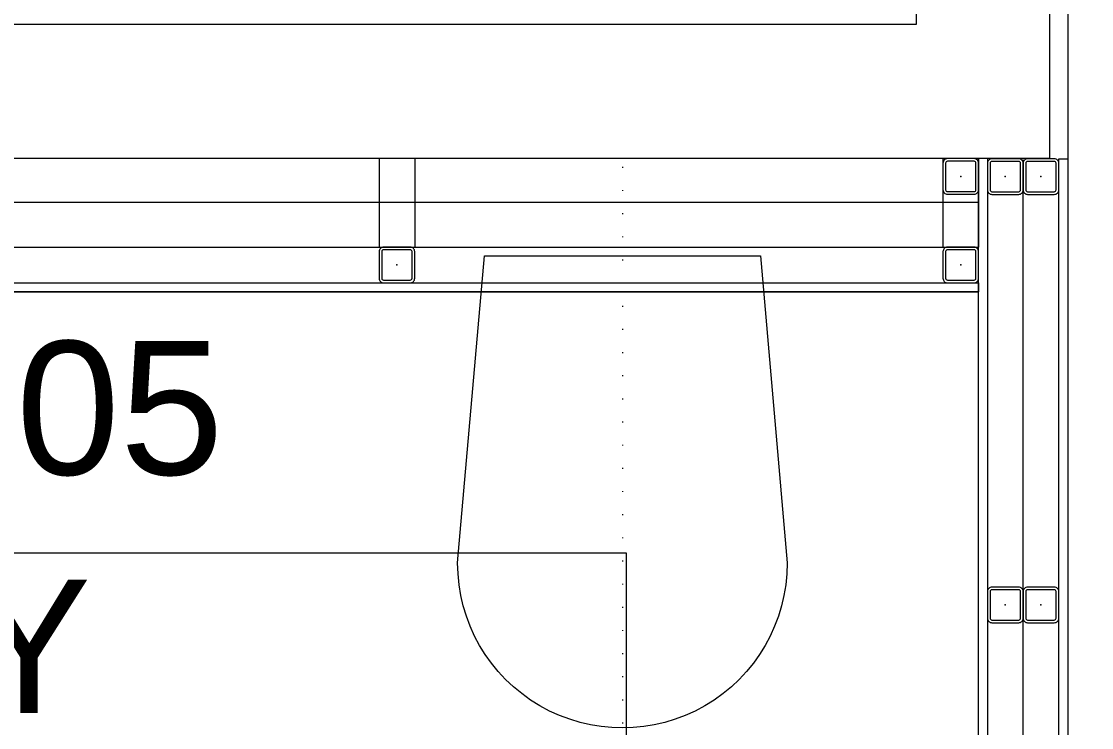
# Model space of a CAD drawing. Extents: x -1286 to 34975, y -230 to 6637.
# Drawn here: x 31245.4 to 31365.5, y 3408.6 to 3487.8 of the extents above; entities that cross this region are included whole.
import ezdxf
from ezdxf.enums import TextEntityAlignment as Align

# ---------------------------------------------------------------- set-up
doc = ezdxf.new("R2010")
doc.units = 0
doc.header["$LTSCALE"] = 20
doc.linetypes.add('DOT2', pattern=[0.125, 0, -0.125])
doc.layers.get('0').update_dxf_attribs({"color": 9, "lineweight": 9})
for name, color, linetype, lineweight in [('00', 9, 'Continuous', 9), ('05V', 9, 'Continuous', 9), ('06D', 9, 'Continuous', 9), ('10', 9, 'Continuous', 9), ('11', 9, 'Continuous', 9), ('21_MAHAL', 9, 'Continuous', 9), ('33', 9, 'BATTING', 9)]:
    doc.layers.add(name, color=color, linetype=linetype, lineweight=lineweight)
doc.styles.add('Arial', font='arial.ttf', dxfattribs={"height": 2.5})
doc.styles.add('MuuM_TEXT-STANDART', font='ARIALN.TTF')
doc.linetypes.add('BATTING', pattern='A,0.0001,-0.1,[134,ltypeshp.shx,S=0.1,R=0,X=-0.1,Y=0],-0.2,[134,ltypeshp.shx,S=0.1,R=180,X=0.1,Y=0],-0.1', length=0.4001)

# ---------------------------------------------------------------- blocks, each defined once
blk = doc.blocks.new('p-klozet')
at = {"linetype": 'DOT2'}
blk.add_lwpolyline([(0, 10), (0, -60)], dxfattribs=at)
blk.add_lwpolyline([(-15.5, 0), (15.5, 0), (18.5, -34.47, -1.001588), (-18.5, -34.47)], format="xyb", close=True)
blk = doc.blocks.new('Prf-40x40')
for points in [[(1.5, -2), (-1.5, -2, -0.414214), (-2, -1.5), (-2, 1.5, -0.414214), (-1.5, 2), (1.5, 2, -0.414214), (2, 1.5), (2, -1.5, -0.414214)], [(1.5, -1.7), (-1.5, -1.7, -0.414214), (-1.7, -1.5), (-1.7, 1.5, -0.414214), (-1.5, 1.7), (1.5, 1.7, -0.414214), (1.7, 1.5), (1.7, -1.5, -0.414214)]]:
    blk.add_lwpolyline(points, format="xyb", close=True)
blk.add_point((0, 0))
blk = doc.blocks.new('0_roomno2')
blk.add_lwpolyline([(19.375, -10.5), (0, -10.5), (0, 0), (19.375, 0)], close=True)
at = {"style": 'Arial'}
blk.add_attdef('ODANO', (0, 1.17), '', height=2, dxfattribs=at)
blk.add_attdef('MEKANADI', text='', height=2, dxfattribs=at).set_placement((0.35, -3), align=Align.BOTTOM_LEFT)
at = {"style": 'MuuM_TEXT-STANDART', "width": 0.6}
for tag, p in [('YER01', (10, -4.5)), ('TAVAN01', (13.75, -4.5)), ('DUVAR01', (17.5, -4.5)), ('YER02', (10, -6.75)), ('TAVAN02', (13.75, -6.75)), ('DUVAR02', (17.5, -6.75)), ('YER03', (10, -9)), ('TAVAN03', (13.75, -9)), ('DUVAR03', (17.5, -9))]:
    blk.add_attdef(tag, text='', height=1.5, dxfattribs=at).set_placement(p, align=Align.MIDDLE_CENTER)
for tag, p in [('M2', (0.35, -4.875)), ('TEMIZTAVANYUKSEKLIGI', (1.8, -8.608))]:
    blk.add_attdef(tag, text='', height=1.5, dxfattribs=at).set_placement(p, align=Align.MIDDLE_LEFT)

msp = doc.modelspace()

# ---------------------------------------------------------------- linework, layer by layer
at = {"layer": '00'}
for points in [[(30730.84, 3420), (30730.84, 3472.5), (31360.84, 3472.5), (31360.84, 3672.5), (31390.84, 3672.5), (31390.84, 3687.5), (31360.84, 3687.5), (31360.84, 3752.5), (31345.84, 3752.5), (31345.84, 3572.5), (31310.84, 3572.5), (31310.84, 3557.5), (31345.84, 3557.5)], [(31345.84, 3557.5), (31345.84, 3487.5), (30960.84, 3487.5), (30960.84, 3557.5), (30940.84, 3557.5), (30940.84, 3487.5), (30730.84, 3487.5), (30730.84, 3557.5), (30710.84, 3557.5), (30710.84, 3420)]]:
    msp.add_lwpolyline(points, dxfattribs=at)
at = {"layer": '06D'}
for points in [[(31343.84, 3574.5), (31343.84, 3574.5), (31343.84, 3574.5), (31343.84, 3574.5), (31343.84, 3754.5), (31362.84, 3754.5), (31362.84, 3689.5), (31392.84, 3689.5), (31392.84, 3670.5), (31362.84, 3670.5), (31362.84, 3499.47), (31362.84, 3499.47), (31362.84, 3470.5), (31362.84, 3470.5)], [(31285.52, 3472.5), (31285.52, 3462.5)], [(31289.52, 3472.5), (31289.52, 3462.5)], [(31348.84, 3472.5), (31348.84, 3462.5)], [(31352.84, 3472.5), (31352.84, 3462.5)], [(31169.84, 3462.5), (31352.84, 3462.5)], [(31165.84, 3457.5), (31352.84, 3457.5)]]:
    msp.add_lwpolyline(points, dxfattribs=at)
at = {"layer": '11'}
for points in [[(31353.84, 3302.43), (31352.84, 3302.43), (31352.84, 3472.5), (31353.84, 3472.5)], [(31362.84, 3292.43), (31361.84, 3292.43), (31361.84, 3472.43), (31362.84, 3472.43)], [(31165.84, 3457.5), (31165.84, 3458.5), (31352.84, 3458.5), (31352.84, 3457.5)]]:
    msp.add_lwpolyline(points, close=True, dxfattribs=at)
at = {"layer": '33', "ltscale": 0.3}
for points in [[(31357.84, 3302.43), (31357.84, 3472.33)], [(31352.74, 3467.5), (31165.84, 3467.5)]]:
    msp.add_lwpolyline(points, dxfattribs=at)

# ---------------------------------------------------------------- block references
at = {"layer": '05V'}
msp.add_blockref('p-klozet', (31312.84, 3461.51), dxfattribs=at)
at = {"layer": '10', "xscale": -1, "rotation": 270}
for p in [(31350.84, 3470.44), (31355.84, 3470.43), (31359.84, 3470.43), (31287.52, 3460.5), (31350.84, 3460.5), (31355.84, 3422.33), (31359.84, 3422.33)]:
    msp.add_blockref('Prf-40x40', p, dxfattribs=at)
at = {"layer": '21_MAHAL'}
ref = msp.add_blockref('0_roomno2', (31167.94, 3428.18), dxfattribs=dict(at, xscale=7.5, yscale=7.5, zscale=7.5))
ref.add_attrib('ODANO', 'VW-ÇK-05', (31167.94, 3436.95), dxfattribs={"layer": '0', "height": 15, "style": 'Arial'})
ref.add_attrib('MEKANADI', 'WC BAY', dxfattribs={"layer": '0', "height": 15, "style": 'Arial'}).set_placement((31170.56, 3405.68), align=Align.BOTTOM_LEFT)

doc.saveas('drawing.dxf')
